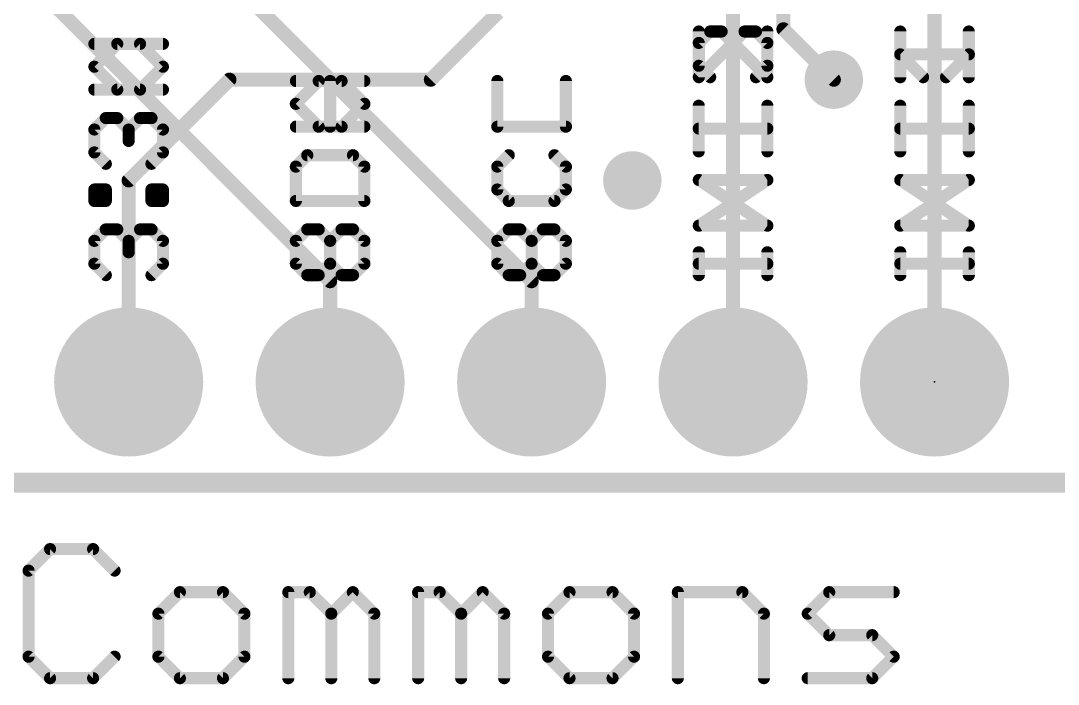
# Model space of a CAD drawing. Extents: x -36 to 72, y -11 to 34.
# Drawn here: x 7.53 to 20.61, y -2.54 to 5.82 of the extents above; entities that cross this region are included whole.
import ezdxf

# ---------------------------------------------------------------- set-up
doc = ezdxf.new("R2010")
doc.units = 0
for name, color, linetype in [('1', 12, 'CONTINUOUS'), ('16', 132, 'CONTINUOUS'), ('17', 110, 'CONTINUOUS'), ('18', 110, 'CONTINUOUS'), ('20', 53, 'CONTINUOUS'), ('21', 41, 'CONTINUOUS'), ('22', 40, 'CONTINUOUS'), ('23', 53, 'CONTINUOUS'), ('51', 53, 'CONTINUOUS')]:
    doc.layers.add(name, color=color, linetype=linetype)

# ---------------------------------------------------------------- blocks, each defined once
blk = doc.blocks.new('RECT')
blk.add_solid([(-0.5, -0.5), (0.5, -0.5), (-0.5, 0.5), (0.5, 0.5)])
blk = doc.blocks.new('ROUNDP')
at = {"const_width": 0.5}
blk.add_lwpolyline([(0, -0.25, 1), (0, 0.25, 1), (0, -0.25)], format="xyb", dxfattribs=at)
blk = doc.blocks.new('ROUNDV')
at = {"const_width": 0.5}
blk.add_lwpolyline([(0, -0.25, 1), (0, 0.25, 1), (0, -0.25)], format="xyb", dxfattribs=at)

msp = doc.modelspace()

# ---------------------------------------------------------------- linework, layer by layer
at = {"layer": '1'}
for points, const_width in [([(16.51, 7.62), (16.51, 1.27)], 0.1778), ([(17.145, 7.62), (17.145, 5.715)], 0.1778), ([(19.05, 6.35), (19.05, 1.27)], 0.1778), ([(13.55, 5.93), (12.7, 5.08)], 0.1778), ([(17.145, 5.715), (17.78, 5.08)], 0.1778), ([(10.16, 5.08), (8.89, 3.81)], 0.1778), ([(12.7, 5.08), (10.16, 5.08)], 0.1778), ([(8.89, 3.81), (8.89, 1.27)], 0.1778), ([(25.4, 0), (0, 0)], 0.254)]:
    msp.add_lwpolyline(points, dxfattribs=dict(at, const_width=const_width))
at = {"layer": '1', "const_width": 0.0889}
for points in [[(17.1005, 5.715, 1), (17.1895, 5.715)], [(17.1764, 5.7464, 1), (17.1136, 5.6836)], [(10.16, 5.1245, 1), (10.16, 5.0355)], [(10.1914, 5.0486, 1), (10.1286, 5.1114)], [(12.6686, 5.1114, 1), (12.7314, 5.0486)], [(12.7, 5.0355, 1), (12.7, 5.1245)], [(17.7486, 5.0486, 1), (17.8114, 5.1114)], [(8.9345, 3.81, 1), (8.8456, 3.81)], [(8.8586, 3.8414, 1), (8.9214, 3.7786)], [(8.8456, 1.27, 1), (8.9345, 1.27)], [(16.4656, 1.27, 1), (16.5545, 1.27)], [(19.0055, 1.27, 1), (19.0945, 1.27)]]:
    msp.add_lwpolyline(points, format="xyb", dxfattribs=at)
at = {"layer": '16'}
for points, const_width in [([(11.43, 2.54), (7.62, 6.35)], 0.1778), ([(13.97, 2.54), (10.16, 6.35)], 0.1778), ([(11.43, 1.27), (11.43, 2.54)], 0.1778), ([(13.97, 1.27), (13.97, 2.54)], 0.1778), ([(25.4, 0), (0, 0)], 0.254)]:
    msp.add_lwpolyline(points, dxfattribs=dict(at, const_width=const_width))
at = {"layer": '16', "const_width": 0.0889}
for points in [[(11.4744, 2.54, 1), (11.3856, 2.54)], [(14.0145, 2.54, 1), (13.9256, 2.54)], [(11.3986, 2.5086, 1), (11.4614, 2.5714)], [(13.9386, 2.5086, 1), (14.0014, 2.5714)], [(11.3856, 1.27, 1), (11.4744, 1.27)], [(13.9256, 1.27, 1), (14.0145, 1.27)]]:
    msp.add_lwpolyline(points, format="xyb", dxfattribs=at)
at = {"layer": '20', "const_width": 0.2032}
msp.add_lwpolyline([(25.4, 0), (0, 0)], dxfattribs=at)
at = {"layer": '21', "const_width": 0.1524}
for points in [[(16.2215, 5.6871), (16.0775, 5.5431)], [(16.3656, 5.6871), (16.2215, 5.6871)], [(16.9418, 5.1109), (16.3656, 5.6871)], [(16.9418, 5.6871), (16.9418, 5.1109)], [(19.4818, 5.1109), (19.4818, 5.6871)], [(9.0337, 5.5312), (8.4575, 5.5312)], [(9.3218, 5.2431), (9.0337, 5.5312)], [(16.0775, 5.5431), (16.0775, 5.255)], [(18.9056, 5.1109), (18.6175, 5.399)], [(18.6175, 5.399), (19.4818, 5.399)], [(9.0337, 4.955), (9.3218, 5.2431)], [(16.0775, 5.255), (16.2215, 5.1109)], [(10.9975, 4.7754), (11.2856, 5.0635)], [(11.2856, 5.0635), (11.8618, 5.0635)], [(11.4296, 4.4872), (11.4296, 5.0635)], [(14.4018, 4.4872), (14.4018, 5.0635)], [(8.4575, 4.955), (9.0337, 4.955)], [(11.2856, 4.4872), (10.9975, 4.7754)], [(16.0775, 4.1754), (16.0775, 4.7516)], [(18.6175, 4.1754), (18.6175, 4.7516)], [(8.4575, 4.4516), (8.6015, 4.5957)], [(8.6015, 4.5957), (8.7456, 4.5957)], [(8.7456, 4.5957), (8.8896, 4.4516)], [(8.8896, 4.4516), (9.0337, 4.5957)], [(9.0337, 4.5957), (9.1777, 4.5957)], [(9.1777, 4.5957), (9.3218, 4.4516)], [(8.4575, 4.1635), (8.4575, 4.4516)], [(8.8896, 4.4516), (8.8896, 4.3076)], [(9.3218, 4.4516), (9.3218, 4.1635)], [(11.8618, 4.4872), (11.2856, 4.4872)], [(13.5375, 4.4872), (14.4018, 4.4872)], [(16.9418, 4.4635), (16.0775, 4.4635)], [(19.4818, 4.4635), (18.6175, 4.4635)], [(8.6015, 4.0195), (8.4575, 4.1635)], [(9.3218, 4.1635), (9.1777, 4.0195)], [(11.1415, 4.1279), (10.9975, 3.9839)], [(11.7177, 4.1279), (11.1415, 4.1279)], [(11.8618, 3.9839), (11.7177, 4.1279)], [(13.6815, 4.1279), (13.5375, 3.9839)], [(14.4018, 3.9839), (14.2577, 4.1279)], [(10.9975, 3.9839), (10.9975, 3.5517)], [(11.8618, 3.5517), (11.8618, 3.9839)], [(13.5375, 3.9839), (13.5375, 3.6958)], [(14.4018, 3.6958), (14.4018, 3.9839)], [(16.0775, 3.2399), (16.9418, 3.8161)], [(16.9418, 3.8161), (16.0775, 3.8161)], [(18.6175, 3.2399), (19.4818, 3.8161)], [(19.4818, 3.8161), (18.6175, 3.8161)], [(9.1777, 3.5517), (9.1777, 3.6958)], [(9.1777, 3.6958), (9.3218, 3.6958)], [(9.3218, 3.6958), (9.3218, 3.5517)], [(13.5375, 3.6958), (13.6815, 3.5517)], [(14.2577, 3.5517), (14.4018, 3.6958)], [(9.3218, 3.5517), (9.1777, 3.5517)], [(10.9975, 3.5517), (11.8618, 3.5517)], [(13.6815, 3.5517), (14.2577, 3.5517)], [(16.9418, 3.2399), (16.0775, 3.2399)], [(19.4818, 3.2399), (18.6175, 3.2399)], [(8.4575, 3.0484), (8.6015, 3.1924)], [(8.6015, 3.1924), (8.7456, 3.1924)], [(8.7456, 3.1924), (8.8896, 3.0484)], [(8.8896, 3.0484), (9.0337, 3.1924)], [(9.0337, 3.1924), (9.1777, 3.1924)], [(9.1777, 3.1924), (9.3218, 3.0484)], [(11.1415, 3.1924), (10.9975, 3.0484)], [(11.4296, 3.0484), (11.5737, 3.1924)], [(11.5737, 3.1924), (11.7177, 3.1924)], [(11.7177, 3.1924), (11.8618, 3.0484)], [(13.6815, 3.1924), (13.5375, 3.0484)], [(13.9696, 3.0484), (14.1137, 3.1924)], [(14.1137, 3.1924), (14.2577, 3.1924)], [(14.2577, 3.1924), (14.4018, 3.0484)], [(8.4575, 2.7603), (8.4575, 3.0484)], [(8.8896, 3.0484), (8.8896, 2.9043)], [(9.3218, 3.0484), (9.3218, 2.7603)], [(10.9975, 3.0484), (10.9975, 2.7603)], [(11.4296, 2.7603), (11.4296, 3.0484)], [(11.8618, 3.0484), (11.8618, 2.7603)], [(13.5375, 3.0484), (13.5375, 2.7603)], [(13.9696, 2.7603), (13.9696, 3.0484)], [(14.4018, 3.0484), (14.4018, 2.7603)], [(16.0775, 2.6162), (16.0775, 2.9043)], [(16.9418, 2.6162), (16.9418, 2.9043)], [(18.6175, 2.6162), (18.6175, 2.9043)], [(19.4818, 2.6162), (19.4818, 2.9043)], [(8.6015, 2.6162), (8.4575, 2.7603)], [(9.3218, 2.7603), (9.1777, 2.6162)], [(10.9975, 2.7603), (11.1415, 2.6162)], [(11.2856, 2.6162), (11.4296, 2.7603)], [(11.8618, 2.7603), (11.7177, 2.6162)], [(13.5375, 2.7603), (13.6815, 2.6162)], [(13.8256, 2.6162), (13.9696, 2.7603)], [(14.4018, 2.7603), (14.2577, 2.6162)], [(16.9418, 2.7603), (16.0775, 2.7603)], [(19.4818, 2.7603), (18.6175, 2.7603)], [(11.1415, 2.6162), (11.2856, 2.6162)], [(13.6815, 2.6162), (13.8256, 2.6162)]]:
    msp.add_lwpolyline(points, dxfattribs=at)
at = {"layer": '21', "const_width": 0.0762}
for points in [[(16.2215, 5.7252, 1), (16.2215, 5.649)], [(16.2485, 5.6602, 1), (16.1946, 5.7141)], [(16.3925, 5.7141, 1), (16.3386, 5.6602)], [(16.3656, 5.649, 1), (16.3656, 5.7252)], [(16.9799, 5.6871, 1), (16.9037, 5.6871)], [(19.5199, 5.6871, 1), (19.4437, 5.6871)], [(8.4575, 5.5693, 1), (8.4575, 5.4931)], [(9.0606, 5.5582, 1), (9.0067, 5.5043)], [(9.0337, 5.4931, 1), (9.0337, 5.5693)], [(16.0505, 5.57, 1), (16.1044, 5.5161)], [(16.1156, 5.5431, 1), (16.0394, 5.5431)], [(18.6444, 5.426, 1), (18.5905, 5.3721)], [(18.6175, 5.4371, 1), (18.6175, 5.3609)], [(19.4818, 5.3609, 1), (19.4818, 5.4371)], [(9.3487, 5.2162, 1), (9.2949, 5.2701)], [(9.2949, 5.2162, 1), (9.3487, 5.2701)], [(16.1044, 5.2819, 1), (16.0505, 5.228)], [(16.0394, 5.255, 1), (16.1156, 5.255)], [(11.2856, 5.1016, 1), (11.2856, 5.0254)], [(11.3125, 5.0365, 1), (11.2586, 5.0904)], [(11.4677, 5.0635, 1), (11.3915, 5.0635)], [(11.8618, 5.0254, 1), (11.8618, 5.1016)], [(14.4399, 5.0635, 1), (14.3637, 5.0635)], [(16.1946, 5.084, 1), (16.2485, 5.1379)], [(16.9037, 5.1109, 1), (16.9799, 5.1109)], [(16.9149, 5.084, 1), (16.9687, 5.1379)], [(18.8786, 5.084, 1), (18.9325, 5.1379)], [(19.4437, 5.1109, 1), (19.5199, 5.1109)], [(8.4575, 4.9931, 1), (8.4575, 4.9169)], [(9.0067, 4.9819, 1), (9.0606, 4.9281)], [(9.0337, 4.9169, 1), (9.0337, 4.9931)], [(11.0244, 4.8023, 1), (10.9705, 4.7484)], [(10.9705, 4.8023, 1), (11.0244, 4.7484)], [(16.1156, 4.7516, 1), (16.0394, 4.7516)], [(18.6556, 4.7516, 1), (18.5794, 4.7516)], [(8.6015, 4.6338, 1), (8.6015, 4.5576)], [(8.6285, 4.5688, 1), (8.5746, 4.6226)], [(8.7725, 4.6226, 1), (8.7186, 4.5688)], [(8.7456, 4.5576, 1), (8.7456, 4.6338)], [(9.0337, 4.6338, 1), (9.0337, 4.5576)], [(9.0606, 4.5688, 1), (9.0067, 4.6226)], [(9.2047, 4.6226, 1), (9.1508, 4.5688)], [(9.1777, 4.5576, 1), (9.1777, 4.6338)], [(8.4305, 4.4786, 1), (8.4844, 4.4247)], [(8.4956, 4.4516, 1), (8.4194, 4.4516)], [(8.9277, 4.4516, 1), (8.8515, 4.4516)], [(8.8627, 4.4786, 1), (8.9166, 4.4247)], [(8.8627, 4.4247, 1), (8.9166, 4.4786)], [(9.3599, 4.4516, 1), (9.2837, 4.4516)], [(9.2949, 4.4247, 1), (9.3487, 4.4786)], [(11.2856, 4.5253, 1), (11.2856, 4.4491)], [(11.2586, 4.4603, 1), (11.3125, 4.5142)], [(11.3915, 4.4872, 1), (11.4677, 4.4872)], [(11.8618, 4.4491, 1), (11.8618, 4.5253)], [(13.5375, 4.5253, 1), (13.5375, 4.4491)], [(14.3637, 4.4872, 1), (14.4399, 4.4872)], [(14.4018, 4.4491, 1), (14.4018, 4.5253)], [(16.0775, 4.5016, 1), (16.0775, 4.4254)], [(16.9418, 4.4254, 1), (16.9418, 4.5016)], [(18.6175, 4.5016, 1), (18.6175, 4.4254)], [(19.4818, 4.4254, 1), (19.4818, 4.5016)], [(8.8515, 4.3076, 1), (8.9277, 4.3076)], [(8.4844, 4.1905, 1), (8.4305, 4.1366)], [(8.4194, 4.1635, 1), (8.4956, 4.1635)], [(9.2837, 4.1635, 1), (9.3599, 4.1635)], [(9.3487, 4.1366, 1), (9.2949, 4.1905)], [(11.1415, 4.166, 1), (11.1415, 4.0898)], [(11.1685, 4.101, 1), (11.1146, 4.1549)], [(11.7447, 4.1549, 1), (11.6908, 4.101)], [(11.7177, 4.0898, 1), (11.7177, 4.166)], [(13.7085, 4.101, 1), (13.6546, 4.1549)], [(14.2847, 4.1549, 1), (14.2308, 4.101)], [(16.0394, 4.1754, 1), (16.1156, 4.1754)], [(18.5794, 4.1754, 1), (18.6556, 4.1754)], [(8.5746, 3.9925, 1), (8.6285, 4.0464)], [(9.1508, 4.0464, 1), (9.2047, 3.9925)], [(11.0356, 3.9839, 1), (10.9594, 3.9839)], [(11.8999, 3.9839, 1), (11.8237, 3.9839)], [(13.5756, 3.9839, 1), (13.4994, 3.9839)], [(14.4399, 3.9839, 1), (14.3637, 3.9839)], [(10.9705, 4.0108, 1), (11.0244, 3.9569)], [(11.8349, 3.9569, 1), (11.8887, 4.0108)], [(13.5105, 4.0108, 1), (13.5644, 3.9569)], [(14.3749, 3.9569, 1), (14.4287, 4.0108)], [(16.0775, 3.8542, 1), (16.0775, 3.778)], [(16.9629, 3.7844, 1), (16.9207, 3.8478)], [(16.9418, 3.778, 1), (16.9418, 3.8542)], [(18.6175, 3.8542, 1), (18.6175, 3.778)], [(19.5029, 3.7844, 1), (19.4607, 3.8478)], [(19.4818, 3.778, 1), (19.4818, 3.8542)], [(9.2158, 3.6958, 1), (9.1396, 3.6958)], [(9.1777, 3.7339, 1), (9.1777, 3.6577)], [(9.3599, 3.6958, 1), (9.2837, 3.6958)], [(9.3218, 3.6577, 1), (9.3218, 3.7339)], [(13.5644, 3.7227, 1), (13.5105, 3.6688)], [(13.4994, 3.6958, 1), (13.5756, 3.6958)], [(14.3637, 3.6958, 1), (14.4399, 3.6958)], [(14.4287, 3.6688, 1), (14.3749, 3.7227)], [(9.1777, 3.5898, 1), (9.1777, 3.5136)], [(9.1396, 3.5517, 1), (9.2158, 3.5517)], [(9.2837, 3.5517, 1), (9.3599, 3.5517)], [(9.3218, 3.5136, 1), (9.3218, 3.5898)], [(10.9975, 3.5898, 1), (10.9975, 3.5136)], [(10.9594, 3.5517, 1), (11.0356, 3.5517)], [(11.8237, 3.5517, 1), (11.8999, 3.5517)], [(11.8618, 3.5136, 1), (11.8618, 3.5898)], [(13.6815, 3.5898, 1), (13.6815, 3.5136)], [(13.6546, 3.5248, 1), (13.7085, 3.5787)], [(14.2308, 3.5787, 1), (14.2847, 3.5248)], [(14.2577, 3.5136, 1), (14.2577, 3.5898)], [(16.0563, 3.2716, 1), (16.0986, 3.2082)], [(16.0775, 3.278, 1), (16.0775, 3.2018)], [(16.9418, 3.2018, 1), (16.9418, 3.278)], [(18.5963, 3.2716, 1), (18.6386, 3.2082)], [(18.6175, 3.278, 1), (18.6175, 3.2018)], [(19.4818, 3.2018, 1), (19.4818, 3.278)], [(8.6015, 3.2305, 1), (8.6015, 3.1543)], [(8.6285, 3.1655, 1), (8.5746, 3.2194)], [(8.7725, 3.2194, 1), (8.7186, 3.1655)], [(8.7456, 3.1543, 1), (8.7456, 3.2305)], [(9.0337, 3.2305, 1), (9.0337, 3.1543)], [(9.0606, 3.1655, 1), (9.0067, 3.2194)], [(9.2047, 3.2194, 1), (9.1508, 3.1655)], [(9.1777, 3.1543, 1), (9.1777, 3.2305)], [(11.1685, 3.1655, 1), (11.1146, 3.2194)], [(11.5737, 3.2305, 1), (11.5737, 3.1543)], [(11.6006, 3.1655, 1), (11.5467, 3.2194)], [(11.7447, 3.2194, 1), (11.6908, 3.1655)], [(11.7177, 3.1543, 1), (11.7177, 3.2305)], [(13.7085, 3.1655, 1), (13.6546, 3.2194)], [(14.1137, 3.2305, 1), (14.1137, 3.1543)], [(14.1406, 3.1655, 1), (14.0867, 3.2194)], [(14.2847, 3.2194, 1), (14.2308, 3.1655)], [(14.2577, 3.1543, 1), (14.2577, 3.2305)], [(8.4305, 3.0753, 1), (8.4844, 3.0214)], [(8.4956, 3.0484, 1), (8.4194, 3.0484)], [(8.9277, 3.0484, 1), (8.8515, 3.0484)], [(8.8627, 3.0753, 1), (8.9166, 3.0214)], [(8.8627, 3.0214, 1), (8.9166, 3.0753)], [(9.3599, 3.0484, 1), (9.2837, 3.0484)], [(9.2949, 3.0214, 1), (9.3487, 3.0753)], [(10.9705, 3.0753, 1), (11.0244, 3.0214)], [(11.0356, 3.0484, 1), (10.9594, 3.0484)], [(11.4677, 3.0484, 1), (11.3915, 3.0484)], [(11.4027, 3.0753, 1), (11.4566, 3.0214)], [(11.8999, 3.0484, 1), (11.8237, 3.0484)], [(11.8349, 3.0214, 1), (11.8887, 3.0753)], [(13.5105, 3.0753, 1), (13.5644, 3.0214)], [(13.5756, 3.0484, 1), (13.4994, 3.0484)], [(14.0077, 3.0484, 1), (13.9315, 3.0484)], [(13.9427, 3.0753, 1), (13.9966, 3.0214)], [(14.4399, 3.0484, 1), (14.3637, 3.0484)], [(14.3749, 3.0214, 1), (14.4287, 3.0753)], [(8.8515, 2.9043, 1), (8.9277, 2.9043)], [(16.1156, 2.9043, 1), (16.0394, 2.9043)], [(16.9799, 2.9043, 1), (16.9037, 2.9043)], [(18.6556, 2.9043, 1), (18.5794, 2.9043)], [(19.5199, 2.9043, 1), (19.4437, 2.9043)], [(8.4844, 2.7872, 1), (8.4305, 2.7333)], [(8.4194, 2.7603, 1), (8.4956, 2.7603)], [(9.2837, 2.7603, 1), (9.3599, 2.7603)], [(9.3487, 2.7333, 1), (9.2949, 2.7872)], [(11.0244, 2.7872, 1), (10.9705, 2.7333)], [(10.9594, 2.7603, 1), (11.0356, 2.7603)], [(11.3915, 2.7603, 1), (11.4677, 2.7603)], [(11.4566, 2.7333, 1), (11.4027, 2.7872)], [(11.8237, 2.7603, 1), (11.8999, 2.7603)], [(11.8887, 2.7333, 1), (11.8349, 2.7872)], [(13.5644, 2.7872, 1), (13.5105, 2.7333)], [(13.4994, 2.7603, 1), (13.5756, 2.7603)], [(13.9315, 2.7603, 1), (14.0077, 2.7603)], [(13.9966, 2.7333, 1), (13.9427, 2.7872)], [(14.3637, 2.7603, 1), (14.4399, 2.7603)], [(14.4287, 2.7333, 1), (14.3749, 2.7872)], [(16.0775, 2.7984, 1), (16.0775, 2.7222)], [(16.9418, 2.7222, 1), (16.9418, 2.7984)], [(18.6175, 2.7984, 1), (18.6175, 2.7222)], [(19.4818, 2.7222, 1), (19.4818, 2.7984)], [(8.5746, 2.5893, 1), (8.6285, 2.6431)], [(9.1508, 2.6431, 1), (9.2047, 2.5893)], [(11.1415, 2.6543, 1), (11.1415, 2.5781)], [(11.1146, 2.5893, 1), (11.1685, 2.6431)], [(11.2586, 2.6431, 1), (11.3125, 2.5893)], [(11.2856, 2.5781, 1), (11.2856, 2.6543)], [(11.6908, 2.6431, 1), (11.7447, 2.5893)], [(13.6815, 2.6543, 1), (13.6815, 2.5781)], [(13.6546, 2.5893, 1), (13.7085, 2.6431)], [(13.7986, 2.6431, 1), (13.8525, 2.5893)], [(13.8256, 2.5781, 1), (13.8256, 2.6543)], [(14.2308, 2.6431, 1), (14.2847, 2.5893)], [(16.0394, 2.6162, 1), (16.1156, 2.6162)], [(16.9037, 2.6162, 1), (16.9799, 2.6162)], [(18.5794, 2.6162, 1), (18.6556, 2.6162)], [(19.4437, 2.6162, 1), (19.5199, 2.6162)]]:
    msp.add_lwpolyline(points, format="xyb", dxfattribs=at)
at = {"layer": '22', "const_width": 0.1524}
for points in [[(16.0782, 5.6871), (16.0782, 5.1109)], [(16.0782, 5.1109), (16.6544, 5.6871)], [(16.6544, 5.6871), (16.7985, 5.6871)], [(16.7985, 5.6871), (16.9425, 5.5431)], [(18.6182, 5.1109), (18.6182, 5.6871)], [(8.4582, 5.2431), (8.7463, 5.5312)], [(8.7463, 5.5312), (9.3225, 5.5312)], [(16.9425, 5.5431), (16.9425, 5.255)], [(19.4825, 5.399), (18.6182, 5.399)], [(19.1944, 5.1109), (19.4825, 5.399)], [(8.7463, 4.955), (8.4582, 5.2431)], [(16.9425, 5.255), (16.7985, 5.1109)], [(11.5744, 5.0635), (10.9982, 5.0635)], [(11.4304, 4.4872), (11.4304, 5.0635)], [(11.8625, 4.7754), (11.5744, 5.0635)], [(13.5382, 4.4872), (13.5382, 5.0635)], [(9.3225, 4.955), (8.7463, 4.955)], [(11.5744, 4.4872), (11.8625, 4.7754)], [(16.9425, 4.1754), (16.9425, 4.7516)], [(19.4825, 4.1754), (19.4825, 4.7516)], [(8.6023, 4.5957), (8.4582, 4.4516)], [(8.7463, 4.5957), (8.6023, 4.5957)], [(8.8904, 4.4516), (8.7463, 4.5957)], [(9.0344, 4.5957), (8.8904, 4.4516)], [(9.1785, 4.5957), (9.0344, 4.5957)], [(9.3225, 4.4516), (9.1785, 4.5957)], [(8.4582, 4.4516), (8.4582, 4.1635)], [(8.8904, 4.4516), (8.8904, 4.3076)], [(9.3225, 4.1635), (9.3225, 4.4516)], [(10.9982, 4.4872), (11.5744, 4.4872)], [(14.4025, 4.4872), (13.5382, 4.4872)], [(16.0782, 4.4635), (16.9425, 4.4635)], [(18.6182, 4.4635), (19.4825, 4.4635)], [(8.4582, 4.1635), (8.6023, 4.0195)], [(9.1785, 4.0195), (9.3225, 4.1635)], [(10.9982, 3.9839), (11.1423, 4.1279)], [(11.1423, 4.1279), (11.7185, 4.1279)], [(11.7185, 4.1279), (11.8625, 3.9839)], [(13.5382, 3.9839), (13.6823, 4.1279)], [(14.2585, 4.1279), (14.4025, 3.9839)], [(10.9982, 3.5517), (10.9982, 3.9839)], [(11.8625, 3.9839), (11.8625, 3.5517)], [(13.5382, 3.6958), (13.5382, 3.9839)], [(14.4025, 3.9839), (14.4025, 3.6958)], [(16.9425, 3.2399), (16.0782, 3.8161)], [(16.0782, 3.8161), (16.9425, 3.8161)], [(19.4825, 3.2399), (18.6182, 3.8161)], [(18.6182, 3.8161), (19.4825, 3.8161)], [(8.6023, 3.6958), (8.4582, 3.6958)], [(8.4582, 3.6958), (8.4582, 3.5517)], [(8.6023, 3.5517), (8.6023, 3.6958)], [(13.6823, 3.5517), (13.5382, 3.6958)], [(14.4025, 3.6958), (14.2585, 3.5517)], [(8.4582, 3.5517), (8.6023, 3.5517)], [(11.8625, 3.5517), (10.9982, 3.5517)], [(14.2585, 3.5517), (13.6823, 3.5517)], [(16.0782, 3.2399), (16.9425, 3.2399)], [(18.6182, 3.2399), (19.4825, 3.2399)], [(8.6023, 3.1924), (8.4582, 3.0484)], [(8.7463, 3.1924), (8.6023, 3.1924)], [(8.8904, 3.0484), (8.7463, 3.1924)], [(9.0344, 3.1924), (8.8904, 3.0484)], [(9.1785, 3.1924), (9.0344, 3.1924)], [(9.3225, 3.0484), (9.1785, 3.1924)], [(11.1423, 3.1924), (10.9982, 3.0484)], [(11.2863, 3.1924), (11.1423, 3.1924)], [(11.4304, 3.0484), (11.2863, 3.1924)], [(11.7185, 3.1924), (11.8625, 3.0484)], [(13.6823, 3.1924), (13.5382, 3.0484)], [(13.8263, 3.1924), (13.6823, 3.1924)], [(13.9704, 3.0484), (13.8263, 3.1924)], [(14.2585, 3.1924), (14.4025, 3.0484)], [(8.4582, 3.0484), (8.4582, 2.7603)], [(8.8904, 3.0484), (8.8904, 2.9043)], [(9.3225, 2.7603), (9.3225, 3.0484)], [(10.9982, 3.0484), (10.9982, 2.7603)], [(11.4304, 2.7603), (11.4304, 3.0484)], [(11.8625, 3.0484), (11.8625, 2.7603)], [(13.5382, 3.0484), (13.5382, 2.7603)], [(13.9704, 2.7603), (13.9704, 3.0484)], [(14.4025, 3.0484), (14.4025, 2.7603)], [(16.0782, 2.6162), (16.0782, 2.9043)], [(16.9425, 2.6162), (16.9425, 2.9043)], [(18.6182, 2.6162), (18.6182, 2.9043)], [(19.4825, 2.6162), (19.4825, 2.9043)], [(8.4582, 2.7603), (8.6023, 2.6162)], [(9.1785, 2.6162), (9.3225, 2.7603)], [(10.9982, 2.7603), (11.1423, 2.6162)], [(11.5744, 2.6162), (11.4304, 2.7603)], [(11.8625, 2.7603), (11.7185, 2.6162)], [(13.5382, 2.7603), (13.6823, 2.6162)], [(14.1144, 2.6162), (13.9704, 2.7603)], [(14.4025, 2.7603), (14.2585, 2.6162)], [(16.0782, 2.7603), (16.9425, 2.7603)], [(18.6182, 2.7603), (19.4825, 2.7603)], [(11.7185, 2.6162), (11.5744, 2.6162)], [(14.2585, 2.6162), (14.1144, 2.6162)]]:
    msp.add_lwpolyline(points, dxfattribs=at)
at = {"layer": '22', "const_width": 0.0762}
for points in [[(16.1163, 5.6871, 1), (16.0401, 5.6871)], [(16.6544, 5.7252, 1), (16.6544, 5.649)], [(16.6814, 5.6602, 1), (16.6275, 5.7141)], [(16.8254, 5.7141, 1), (16.7715, 5.6602)], [(16.7985, 5.649, 1), (16.7985, 5.7252)], [(18.6563, 5.6871, 1), (18.5801, 5.6871)], [(8.7463, 5.5693, 1), (8.7463, 5.4931)], [(8.7733, 5.5043, 1), (8.7194, 5.5582)], [(9.3225, 5.4931, 1), (9.3225, 5.5693)], [(16.9806, 5.5431, 1), (16.9044, 5.5431)], [(16.9156, 5.5161, 1), (16.9695, 5.57)], [(18.6182, 5.4371, 1), (18.6182, 5.3609)], [(19.5095, 5.3721, 1), (19.4556, 5.426)], [(19.4825, 5.3609, 1), (19.4825, 5.4371)], [(8.4851, 5.2701, 1), (8.4313, 5.2162)], [(8.4313, 5.2701, 1), (8.4851, 5.2162)], [(16.9044, 5.255, 1), (16.9806, 5.255)], [(16.9695, 5.228, 1), (16.9156, 5.2819)], [(10.9982, 5.1016, 1), (10.9982, 5.0254)], [(11.4685, 5.0635, 1), (11.3923, 5.0635)], [(11.6014, 5.0904, 1), (11.5475, 5.0365)], [(11.5744, 5.0254, 1), (11.5744, 5.1016)], [(13.5763, 5.0635, 1), (13.5001, 5.0635)], [(16.0513, 5.1379, 1), (16.1051, 5.084)], [(16.0401, 5.1109, 1), (16.1163, 5.1109)], [(16.7715, 5.1379, 1), (16.8254, 5.084)], [(18.5801, 5.1109, 1), (18.6563, 5.1109)], [(19.1675, 5.1379, 1), (19.2214, 5.084)], [(8.7463, 4.9931, 1), (8.7463, 4.9169)], [(8.7194, 4.9281, 1), (8.7733, 4.9819)], [(9.3225, 4.9169, 1), (9.3225, 4.9931)], [(11.8895, 4.7484, 1), (11.8356, 4.8023)], [(11.8356, 4.7484, 1), (11.8895, 4.8023)], [(16.9806, 4.7516, 1), (16.9044, 4.7516)], [(19.5206, 4.7516, 1), (19.4444, 4.7516)], [(8.6023, 4.6338, 1), (8.6023, 4.5576)], [(8.6292, 4.5688, 1), (8.5753, 4.6226)], [(8.7733, 4.6226, 1), (8.7194, 4.5688)], [(8.7463, 4.5576, 1), (8.7463, 4.6338)], [(9.0344, 4.6338, 1), (9.0344, 4.5576)], [(9.0614, 4.5688, 1), (9.0075, 4.6226)], [(9.2054, 4.6226, 1), (9.1515, 4.5688)], [(9.1785, 4.5576, 1), (9.1785, 4.6338)], [(8.4963, 4.4516, 1), (8.4201, 4.4516)], [(8.4313, 4.4786, 1), (8.4851, 4.4247)], [(8.8634, 4.4786, 1), (8.9173, 4.4247)], [(8.9285, 4.4516, 1), (8.8523, 4.4516)], [(8.8634, 4.4247, 1), (8.9173, 4.4786)], [(9.3606, 4.4516, 1), (9.2844, 4.4516)], [(9.2956, 4.4247, 1), (9.3495, 4.4786)], [(10.9982, 4.5253, 1), (10.9982, 4.4491)], [(11.3923, 4.4872, 1), (11.4685, 4.4872)], [(11.5475, 4.5142, 1), (11.6014, 4.4603)], [(11.5744, 4.4491, 1), (11.5744, 4.5253)], [(13.5382, 4.5253, 1), (13.5382, 4.4491)], [(13.5001, 4.4872, 1), (13.5763, 4.4872)], [(14.4025, 4.4491, 1), (14.4025, 4.5253)], [(16.0782, 4.5016, 1), (16.0782, 4.4254)], [(16.9425, 4.4254, 1), (16.9425, 4.5016)], [(18.6182, 4.5016, 1), (18.6182, 4.4254)], [(19.4825, 4.4254, 1), (19.4825, 4.5016)], [(8.8523, 4.3076, 1), (8.9285, 4.3076)], [(8.4851, 4.1905, 1), (8.4313, 4.1366)], [(8.4201, 4.1635, 1), (8.4963, 4.1635)], [(9.2844, 4.1635, 1), (9.3606, 4.1635)], [(9.3495, 4.1366, 1), (9.2956, 4.1905)], [(11.1423, 4.166, 1), (11.1423, 4.0898)], [(11.1692, 4.101, 1), (11.1153, 4.1549)], [(11.7454, 4.1549, 1), (11.6915, 4.101)], [(11.7185, 4.0898, 1), (11.7185, 4.166)], [(13.7092, 4.101, 1), (13.6553, 4.1549)], [(14.2854, 4.1549, 1), (14.2315, 4.101)], [(16.9044, 4.1754, 1), (16.9806, 4.1754)], [(19.4444, 4.1754, 1), (19.5206, 4.1754)], [(8.5753, 3.9925, 1), (8.6292, 4.0464)], [(9.1515, 4.0464, 1), (9.2054, 3.9925)], [(11.0363, 3.9839, 1), (10.9601, 3.9839)], [(11.9006, 3.9839, 1), (11.8244, 3.9839)], [(13.5763, 3.9839, 1), (13.5001, 3.9839)], [(14.4406, 3.9839, 1), (14.3644, 3.9839)], [(10.9713, 4.0108, 1), (11.0251, 3.9569)], [(11.8356, 3.9569, 1), (11.8895, 4.0108)], [(13.5113, 4.0108, 1), (13.5651, 3.9569)], [(14.3756, 3.9569, 1), (14.4295, 4.0108)], [(16.0993, 3.8478, 1), (16.0571, 3.7844)], [(16.0782, 3.8542, 1), (16.0782, 3.778)], [(16.9425, 3.778, 1), (16.9425, 3.8542)], [(18.6393, 3.8478, 1), (18.5971, 3.7844)], [(18.6182, 3.8542, 1), (18.6182, 3.778)], [(19.4825, 3.778, 1), (19.4825, 3.8542)], [(8.4582, 3.7339, 1), (8.4582, 3.6577)], [(8.4963, 3.6958, 1), (8.4201, 3.6958)], [(8.6404, 3.6958, 1), (8.5642, 3.6958)], [(8.6023, 3.6577, 1), (8.6023, 3.7339)], [(13.5651, 3.7227, 1), (13.5113, 3.6688)], [(13.5001, 3.6958, 1), (13.5763, 3.6958)], [(14.3644, 3.6958, 1), (14.4406, 3.6958)], [(14.4295, 3.6688, 1), (14.3756, 3.7227)], [(8.4582, 3.5898, 1), (8.4582, 3.5136)], [(8.4201, 3.5517, 1), (8.4963, 3.5517)], [(8.5642, 3.5517, 1), (8.6404, 3.5517)], [(8.6023, 3.5136, 1), (8.6023, 3.5898)], [(10.9982, 3.5898, 1), (10.9982, 3.5136)], [(10.9601, 3.5517, 1), (11.0363, 3.5517)], [(11.8244, 3.5517, 1), (11.9006, 3.5517)], [(11.8625, 3.5136, 1), (11.8625, 3.5898)], [(13.6823, 3.5898, 1), (13.6823, 3.5136)], [(13.6553, 3.5248, 1), (13.7092, 3.5787)], [(14.2315, 3.5787, 1), (14.2854, 3.5248)], [(14.2585, 3.5136, 1), (14.2585, 3.5898)], [(16.0782, 3.278, 1), (16.0782, 3.2018)], [(16.9214, 3.2082, 1), (16.9637, 3.2716)], [(16.9425, 3.2018, 1), (16.9425, 3.278)], [(18.6182, 3.278, 1), (18.6182, 3.2018)], [(19.4614, 3.2082, 1), (19.5037, 3.2716)], [(19.4825, 3.2018, 1), (19.4825, 3.278)], [(8.6023, 3.2305, 1), (8.6023, 3.1543)], [(8.6292, 3.1655, 1), (8.5753, 3.2194)], [(8.7733, 3.2194, 1), (8.7194, 3.1655)], [(8.7463, 3.1543, 1), (8.7463, 3.2305)], [(9.0344, 3.2305, 1), (9.0344, 3.1543)], [(9.0614, 3.1655, 1), (9.0075, 3.2194)], [(9.2054, 3.2194, 1), (9.1515, 3.1655)], [(9.1785, 3.1543, 1), (9.1785, 3.2305)], [(11.1423, 3.2305, 1), (11.1423, 3.1543)], [(11.1692, 3.1655, 1), (11.1153, 3.2194)], [(11.3133, 3.2194, 1), (11.2594, 3.1655)], [(11.2863, 3.1543, 1), (11.2863, 3.2305)], [(11.7454, 3.2194, 1), (11.6915, 3.1655)], [(13.6823, 3.2305, 1), (13.6823, 3.1543)], [(13.7092, 3.1655, 1), (13.6553, 3.2194)], [(13.8533, 3.2194, 1), (13.7994, 3.1655)], [(13.8263, 3.1543, 1), (13.8263, 3.2305)], [(14.2854, 3.2194, 1), (14.2315, 3.1655)], [(8.4963, 3.0484, 1), (8.4201, 3.0484)], [(8.4313, 3.0753, 1), (8.4851, 3.0214)], [(8.8634, 3.0753, 1), (8.9173, 3.0214)], [(8.9285, 3.0484, 1), (8.8523, 3.0484)], [(8.8634, 3.0214, 1), (8.9173, 3.0753)], [(9.3606, 3.0484, 1), (9.2844, 3.0484)], [(9.2956, 3.0214, 1), (9.3495, 3.0753)], [(11.0363, 3.0484, 1), (10.9601, 3.0484)], [(10.9713, 3.0753, 1), (11.0251, 3.0214)], [(11.4685, 3.0484, 1), (11.3923, 3.0484)], [(11.4034, 3.0214, 1), (11.4573, 3.0753)], [(11.9006, 3.0484, 1), (11.8244, 3.0484)], [(11.8356, 3.0214, 1), (11.8895, 3.0753)], [(13.5763, 3.0484, 1), (13.5001, 3.0484)], [(13.5113, 3.0753, 1), (13.5651, 3.0214)], [(14.0085, 3.0484, 1), (13.9323, 3.0484)], [(13.9434, 3.0214, 1), (13.9973, 3.0753)], [(14.4406, 3.0484, 1), (14.3644, 3.0484)], [(14.3756, 3.0214, 1), (14.4295, 3.0753)], [(8.8523, 2.9043, 1), (8.9285, 2.9043)], [(16.1163, 2.9043, 1), (16.0401, 2.9043)], [(16.9806, 2.9043, 1), (16.9044, 2.9043)], [(18.6563, 2.9043, 1), (18.5801, 2.9043)], [(19.5206, 2.9043, 1), (19.4444, 2.9043)], [(8.4851, 2.7872, 1), (8.4313, 2.7333)], [(8.4201, 2.7603, 1), (8.4963, 2.7603)], [(9.2844, 2.7603, 1), (9.3606, 2.7603)], [(9.3495, 2.7333, 1), (9.2956, 2.7872)], [(11.0251, 2.7872, 1), (10.9713, 2.7333)], [(10.9601, 2.7603, 1), (11.0363, 2.7603)], [(11.4573, 2.7872, 1), (11.4034, 2.7333)], [(11.3923, 2.7603, 1), (11.4685, 2.7603)], [(11.8244, 2.7603, 1), (11.9006, 2.7603)], [(11.8895, 2.7333, 1), (11.8356, 2.7872)], [(13.5651, 2.7872, 1), (13.5113, 2.7333)], [(13.5001, 2.7603, 1), (13.5763, 2.7603)], [(13.9973, 2.7872, 1), (13.9434, 2.7333)], [(13.9323, 2.7603, 1), (14.0085, 2.7603)], [(14.3644, 2.7603, 1), (14.4406, 2.7603)], [(14.4295, 2.7333, 1), (14.3756, 2.7872)], [(16.0782, 2.7984, 1), (16.0782, 2.7222)], [(16.9425, 2.7222, 1), (16.9425, 2.7984)], [(18.6182, 2.7984, 1), (18.6182, 2.7222)], [(19.4825, 2.7222, 1), (19.4825, 2.7984)], [(8.5753, 2.5893, 1), (8.6292, 2.6431)], [(9.1515, 2.6431, 1), (9.2054, 2.5893)], [(11.1153, 2.5893, 1), (11.1692, 2.6431)], [(11.5744, 2.6543, 1), (11.5744, 2.5781)], [(11.5475, 2.5893, 1), (11.6014, 2.6431)], [(11.6915, 2.6431, 1), (11.7454, 2.5893)], [(11.7185, 2.5781, 1), (11.7185, 2.6543)], [(13.6553, 2.5893, 1), (13.7092, 2.6431)], [(14.1144, 2.6543, 1), (14.1144, 2.5781)], [(14.0875, 2.5893, 1), (14.1414, 2.6431)], [(14.2315, 2.6431, 1), (14.2854, 2.5893)], [(14.2585, 2.5781, 1), (14.2585, 2.6543)], [(16.0401, 2.6162, 1), (16.1163, 2.6162)], [(16.9044, 2.6162, 1), (16.9806, 2.6162)], [(18.5801, 2.6162, 1), (18.6563, 2.6162)], [(19.4444, 2.6162, 1), (19.5206, 2.6162)]]:
    msp.add_lwpolyline(points, format="xyb", dxfattribs=at)
at = {"layer": '23'}
msp.add_point((19.05, 1.27), dxfattribs=at)
at = {"layer": '51', "const_width": 0.1524}
for points in [[(7.8991, -0.8368), (7.628, -1.108)], [(8.4415, -0.8368), (7.8991, -0.8368)], [(8.7126, -1.108), (8.4415, -0.8368)], [(7.628, -1.108), (7.628, -2.1926)], [(9.5363, -1.3791), (9.2651, -1.6503)], [(10.0786, -1.3791), (9.5363, -1.3791)], [(10.3498, -1.6503), (10.0786, -1.3791)], [(10.9023, -2.4638), (10.9023, -1.3791)], [(10.9023, -1.3791), (11.1735, -1.3791)], [(11.1735, -1.3791), (11.4446, -1.6503)], [(11.4446, -1.6503), (11.7158, -1.3791)], [(11.7158, -1.3791), (11.987, -1.6503)], [(12.5395, -2.4638), (12.5395, -1.3791)], [(12.5395, -1.3791), (12.8106, -1.3791)], [(12.8106, -1.3791), (13.0818, -1.6503)], [(13.0818, -1.6503), (13.3529, -1.3791)], [(13.3529, -1.3791), (13.6241, -1.6503)], [(14.4478, -1.3791), (14.1766, -1.6503)], [(14.9901, -1.3791), (14.4478, -1.3791)], [(15.2613, -1.6503), (14.9901, -1.3791)], [(15.8138, -2.4638), (15.8138, -1.3791)], [(15.8138, -1.3791), (16.6273, -1.3791)], [(16.6273, -1.3791), (16.8984, -1.6503)], [(17.4509, -1.6503), (17.7221, -1.3791)], [(17.7221, -1.3791), (18.5356, -1.3791)], [(9.2651, -1.6503), (9.2651, -2.1926)], [(10.3498, -2.1926), (10.3498, -1.6503)], [(11.4446, -1.6503), (11.4446, -2.4638)], [(11.987, -1.6503), (11.987, -2.4638)], [(13.0818, -1.6503), (13.0818, -2.4638)], [(13.6241, -1.6503), (13.6241, -2.4638)], [(14.1766, -1.6503), (14.1766, -2.1926)], [(15.2613, -2.1926), (15.2613, -1.6503)], [(16.8984, -1.6503), (16.8984, -2.4638)], [(17.7221, -1.9215), (17.4509, -1.6503)], [(18.2644, -1.9215), (17.7221, -1.9215)], [(18.5356, -2.1926), (18.2644, -1.9215)], [(7.628, -2.1926), (7.8991, -2.4638)], [(8.4415, -2.4638), (8.7126, -2.1926)], [(9.2651, -2.1926), (9.5363, -2.4638)], [(10.0786, -2.4638), (10.3498, -2.1926)], [(14.1766, -2.1926), (14.4478, -2.4638)], [(14.9901, -2.4638), (15.2613, -2.1926)], [(18.2644, -2.4638), (18.5356, -2.1926)], [(7.8991, -2.4638), (8.4415, -2.4638)], [(9.5363, -2.4638), (10.0786, -2.4638)], [(14.4478, -2.4638), (14.9901, -2.4638)], [(17.4509, -2.4638), (18.2644, -2.4638)]]:
    msp.add_lwpolyline(points, dxfattribs=at)
at = {"layer": '51', "const_width": 0.0762}
for points in [[(7.8991, -0.7987, 1), (7.8991, -0.8749)], [(7.9261, -0.8638, 1), (7.8722, -0.8099)], [(8.4684, -0.8099, 1), (8.4145, -0.8638)], [(8.4415, -0.8749, 1), (8.4415, -0.7987)], [(7.601, -1.081, 1), (7.6549, -1.1349)], [(7.6661, -1.108, 1), (7.5899, -1.108)], [(8.6857, -1.1349, 1), (8.7396, -1.081)], [(9.5363, -1.341, 1), (9.5363, -1.4172)], [(9.5632, -1.4061, 1), (9.5094, -1.3522)], [(10.1056, -1.3522, 1), (10.0517, -1.4061)], [(10.0786, -1.4172, 1), (10.0786, -1.341)], [(10.9404, -1.3791, 1), (10.8642, -1.3791)], [(10.9023, -1.341, 1), (10.9023, -1.4172)], [(11.2004, -1.3522, 1), (11.1465, -1.4061)], [(11.1735, -1.4172, 1), (11.1735, -1.341)], [(11.7427, -1.3522, 1), (11.6888, -1.4061)], [(11.7427, -1.4061, 1), (11.6888, -1.3522)], [(12.5776, -1.3791, 1), (12.5014, -1.3791)], [(12.5395, -1.341, 1), (12.5395, -1.4172)], [(12.8376, -1.3522, 1), (12.7837, -1.4061)], [(12.8106, -1.4172, 1), (12.8106, -1.341)], [(13.3799, -1.3522, 1), (13.326, -1.4061)], [(13.3799, -1.4061, 1), (13.326, -1.3522)], [(14.4478, -1.341, 1), (14.4478, -1.4172)], [(14.4747, -1.4061, 1), (14.4208, -1.3522)], [(15.017, -1.3522, 1), (14.9632, -1.4061)], [(14.9901, -1.4172, 1), (14.9901, -1.341)], [(15.8519, -1.3791, 1), (15.7757, -1.3791)], [(15.8138, -1.341, 1), (15.8138, -1.4172)], [(16.6542, -1.3522, 1), (16.6003, -1.4061)], [(16.6273, -1.4172, 1), (16.6273, -1.341)], [(17.7221, -1.341, 1), (17.7221, -1.4172)], [(17.749, -1.4061, 1), (17.6951, -1.3522)], [(18.5356, -1.4172, 1), (18.5356, -1.341)], [(9.3032, -1.6503, 1), (9.227, -1.6503)], [(9.2382, -1.6234, 1), (9.2921, -1.6772)], [(10.3879, -1.6503, 1), (10.3117, -1.6503)], [(10.3229, -1.6772, 1), (10.3767, -1.6234)], [(11.4827, -1.6503, 1), (11.4065, -1.6503)], [(11.4177, -1.6234, 1), (11.4716, -1.6772)], [(11.4177, -1.6772, 1), (11.4716, -1.6234)], [(12.0251, -1.6503, 1), (11.9489, -1.6503)], [(11.96, -1.6772, 1), (12.0139, -1.6234)], [(13.1199, -1.6503, 1), (13.0437, -1.6503)], [(13.0548, -1.6234, 1), (13.1087, -1.6772)], [(13.0548, -1.6772, 1), (13.1087, -1.6234)], [(13.6622, -1.6503, 1), (13.586, -1.6503)], [(13.5972, -1.6772, 1), (13.6511, -1.6234)], [(14.2147, -1.6503, 1), (14.1385, -1.6503)], [(14.1497, -1.6234, 1), (14.2035, -1.6772)], [(15.2994, -1.6503, 1), (15.2232, -1.6503)], [(15.2343, -1.6772, 1), (15.2882, -1.6234)], [(16.9365, -1.6503, 1), (16.8603, -1.6503)], [(16.8715, -1.6772, 1), (16.9254, -1.6234)], [(17.4779, -1.6234, 1), (17.424, -1.6772)], [(17.424, -1.6234, 1), (17.4779, -1.6772)], [(17.7221, -1.8834, 1), (17.7221, -1.9596)], [(17.6951, -1.9484, 1), (17.749, -1.8945)], [(18.2914, -1.8945, 1), (18.2375, -1.9484)], [(18.2644, -1.9596, 1), (18.2644, -1.8834)], [(7.6549, -2.1657, 1), (7.601, -2.2196)], [(7.5899, -2.1926, 1), (7.6661, -2.1926)], [(8.7396, -2.2196, 1), (8.6857, -2.1657)], [(9.2921, -2.1657, 1), (9.2382, -2.2196)], [(9.227, -2.1926, 1), (9.3032, -2.1926)], [(10.3117, -2.1926, 1), (10.3879, -2.1926)], [(10.3767, -2.2196, 1), (10.3229, -2.1657)], [(14.2035, -2.1657, 1), (14.1497, -2.2196)], [(14.1385, -2.1926, 1), (14.2147, -2.1926)], [(15.2232, -2.1926, 1), (15.2994, -2.1926)], [(15.2882, -2.2196, 1), (15.2343, -2.1657)], [(18.5625, -2.2196, 1), (18.5086, -2.1657)], [(18.5086, -2.2196, 1), (18.5625, -2.1657)], [(7.8991, -2.4257, 1), (7.8991, -2.5019)], [(7.8722, -2.4907, 1), (7.9261, -2.4369)], [(8.4145, -2.4369, 1), (8.4684, -2.4907)], [(8.4415, -2.5019, 1), (8.4415, -2.4257)], [(9.5363, -2.4257, 1), (9.5363, -2.5019)], [(9.5094, -2.4907, 1), (9.5632, -2.4369)], [(10.0517, -2.4369, 1), (10.1056, -2.4907)], [(10.0786, -2.5019, 1), (10.0786, -2.4257)], [(10.8642, -2.4638, 1), (10.9404, -2.4638)], [(11.4065, -2.4638, 1), (11.4827, -2.4638)], [(11.9489, -2.4638, 1), (12.0251, -2.4638)], [(12.5014, -2.4638, 1), (12.5776, -2.4638)], [(13.0437, -2.4638, 1), (13.1199, -2.4638)], [(13.586, -2.4638, 1), (13.6622, -2.4638)], [(14.4478, -2.4257, 1), (14.4478, -2.5019)], [(14.4208, -2.4907, 1), (14.4747, -2.4369)], [(14.9632, -2.4369, 1), (15.017, -2.4907)], [(14.9901, -2.5019, 1), (14.9901, -2.4257)], [(15.7757, -2.4638, 1), (15.8519, -2.4638)], [(16.8603, -2.4638, 1), (16.9365, -2.4638)], [(17.4509, -2.4257, 1), (17.4509, -2.5019)], [(18.2375, -2.4369, 1), (18.2914, -2.4907)], [(18.2644, -2.5019, 1), (18.2644, -2.4257)]]:
    msp.add_lwpolyline(points, format="xyb", dxfattribs=at)

# ---------------------------------------------------------------- block references
at = {"layer": '17', "xscale": 1.8796, "yscale": 1.8796}
for p, rotation in [((8.89, 1.27), 90), ((8.89, 1.27), 90), ((11.43, 1.27), 90), ((11.43, 1.27), 90), ((13.97, 1.27), 90), ((13.97, 1.27), 90), ((16.51, 1.27), 270), ((16.51, 1.27), 270), ((19.05, 1.27), 270), ((19.05, 1.27), 270)]:
    msp.add_blockref('ROUNDP', p, dxfattribs=dict(at, rotation=rotation))
at = {"layer": '18', "xscale": 0.7366, "yscale": 0.7366}
for p in [(17.78, 5.08), (17.78, 5.08), (15.24, 3.81), (15.24, 3.81)]:
    msp.add_blockref('ROUNDV', p, dxfattribs=at)
at = {"layer": '51', "xscale": 0.508, "yscale": 0.508}
for p in [(8.89, 1.27), (11.43, 1.27), (13.97, 1.27)]:
    msp.add_blockref('RECT', p, dxfattribs=at)
at = {"layer": '51', "xscale": 0.508, "yscale": 0.508, "rotation": 180}
for p in [(16.51, 1.27), (19.05, 1.27)]:
    msp.add_blockref('RECT', p, dxfattribs=at)

doc.saveas('drawing.dxf')
